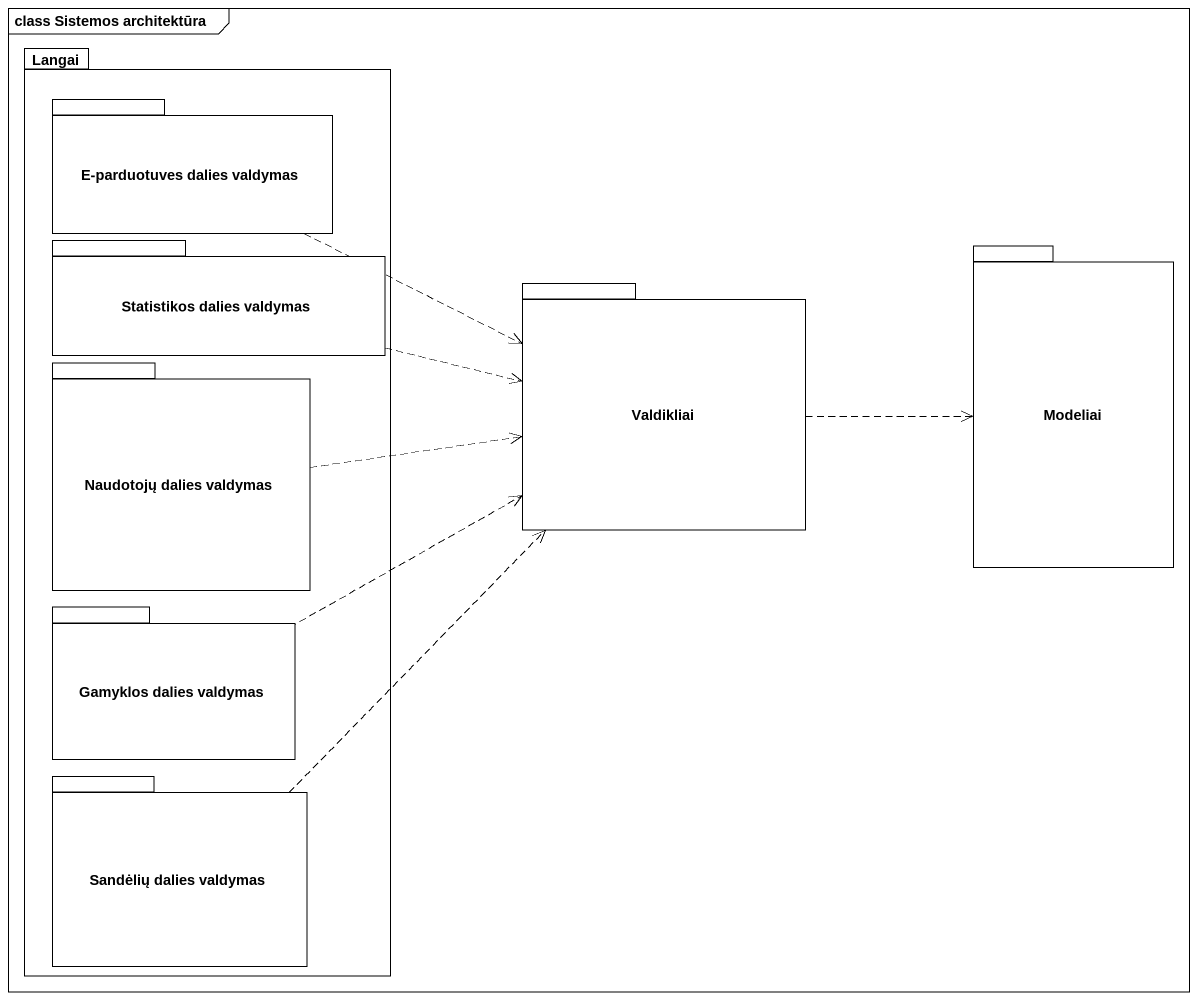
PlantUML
@startuml
mainframe class Sistemos architektūra
package Langai {
  package "E-parduotuves dalies valdymas" as E_parduotuves_dalies {
  }
  package "Statistikos dalies valdymas" as Statistikos_dalies_valdymas {
  }
  package "Naudotojų dalies valdymas" as Naudotojų_dalies_valdymas {
  }
  package "Gamyklos dalies valdymas" as Gamyklos_dalies_valdymas {
  }
  package "Sandėlių dalies valdymas" as Sandėlių_dalies_valdymas {
  }
}
package Modeliai {
}
package Valdikliai {
}
E_parduotuves_dalies .right.> Valdikliai
Statistikos_dalies_valdymas .right.> Valdikliai
Valdikliai .right.> Modeliai
Naudotojų_dalies_valdymas .right.> Valdikliai
Gamyklos_dalies_valdymas .right.> Valdikliai
Sandėlių_dalies_valdymas .up.> Valdikliai
@enduml
